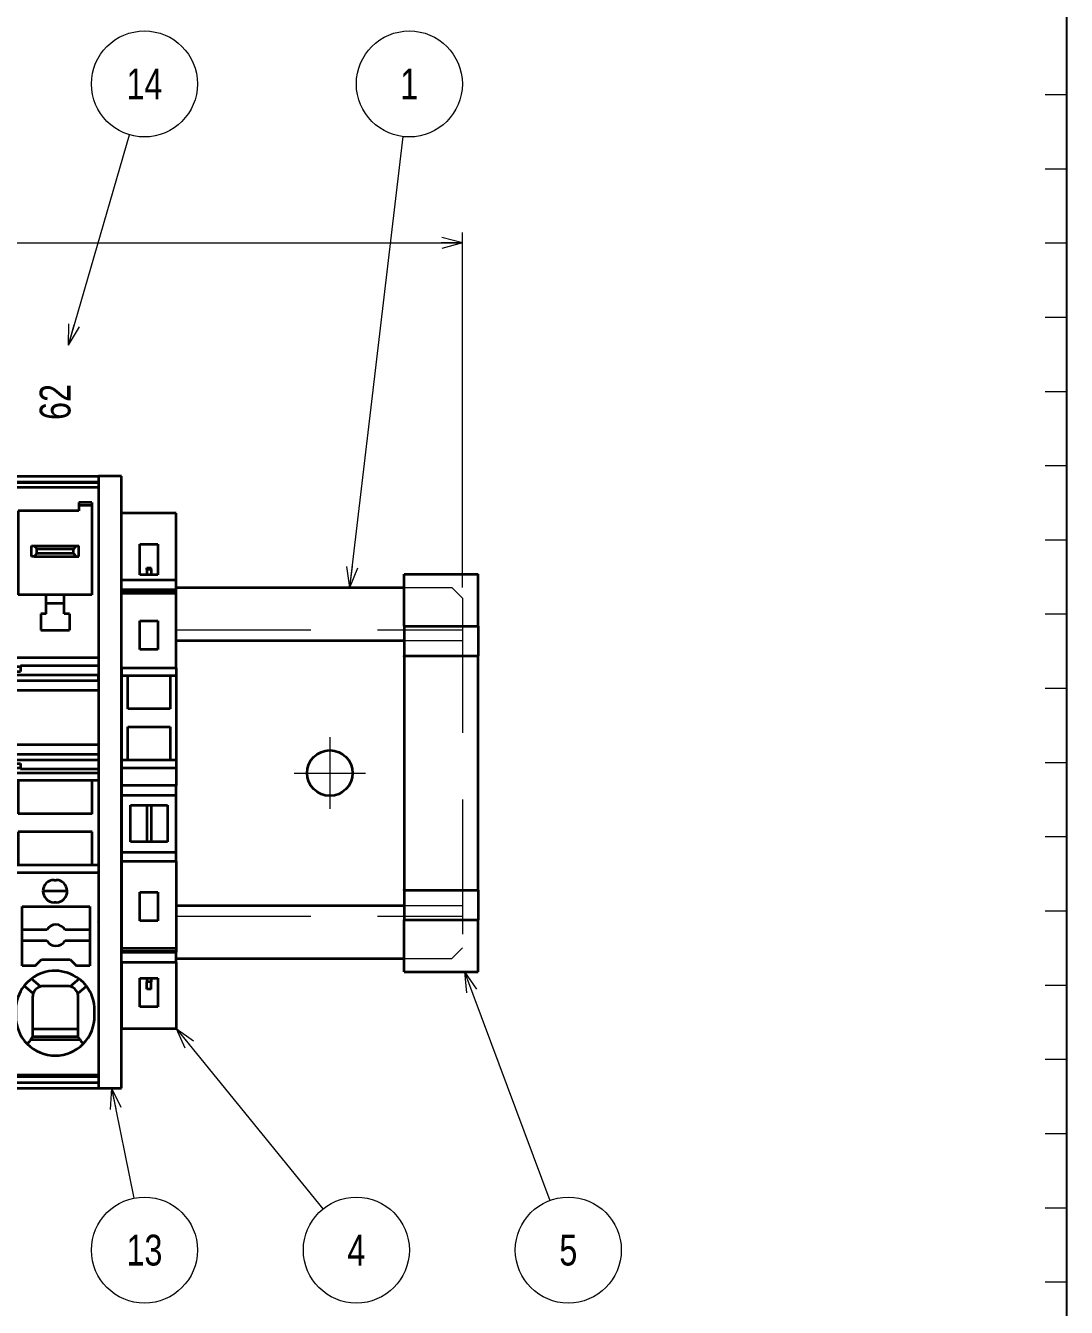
# Model space of a CAD drawing. Header units: millimetres. Extents: x 7 to 587, y 2 to 418.
# Drawn here: x 488.8 to 587, y 194.6 to 315.5 of the extents above; entities that cross this region are included whole.
import ezdxf
from ezdxf.enums import TextEntityAlignment as Align

# ---------------------------------------------------------------- set-up
doc = ezdxf.new("R2010")
doc.units = ezdxf.units.MM
doc.linetypes.add('DASHDOT', pattern=[25.3, 12.7, -6.3, 0, -6.3])
doc.linetypes.add('DASHED', pattern=[19, 12.7, -6.3])
for name, color, linetype in [('GR1_01', 7, 'Continuous'), ('GR1_15', 7, 'Continuous'), ('GR1_16', 7, 'Continuous'), ('図面枠C7M', 7, 'Continuous')]:
    doc.layers.add(name, color=color, linetype=linetype)
doc.styles.add('HG丸ｺﾞｼｯｸM-PRO', font='')
doc.styles.get('HG丸ｺﾞｼｯｸM-PRO').set_extended_font_data('HG丸ｺﾞｼｯｸM-PRO')

# ---------------------------------------------------------------- blocks, each defined once
blk = doc.blocks.new('BLKF023')
at = {"layer": '図面枠C7M', "color": 2, "linetype": 'Continuous', "lineweight": 25}
blk.add_line((587, 410), (587, 10), dxfattribs=at)
at = {"layer": '図面枠C7M', "color": 4, "linetype": 'Continuous', "lineweight": 13}
for p, q in [((585, 309), (587, 309)), ((585, 302), (587, 302)), ((585, 295), (587, 295)), ((585, 288), (587, 288)), ((585, 281), (587, 281)), ((585, 274), (587, 274)), ((585, 267), (587, 267)), ((587, 260), (585, 260)), ((585, 253), (587, 253)), ((585, 246), (587, 246)), ((585, 239), (587, 239)), ((585, 232), (587, 232)), ((585, 225), (587, 225)), ((585, 218), (587, 218)), ((585, 211), (587, 211)), ((585, 204), (587, 204)), ((585, 197), (587, 197))]:
    blk.add_line(p, q, dxfattribs=at)
blk = doc.blocks.new('BLKF059')
at = {"layer": 'GR1_01', "color": 3, "linetype": 'Continuous', "lineweight": 35}
for p, q in [((503, 262.5), (524.5, 262.5)), ((503, 257.5), (524.5, 257.5)), ((503, 232.5), (524.5, 232.5)), ((503, 227.5), (524.5, 227.5))]:
    blk.add_line(p, q, dxfattribs=at)
at = {"layer": 'GR1_01', "color": 4, "linetype": 'DASHED', "lineweight": 13}
for p, q in [((524.5, 262.5), (529, 262.5)), ((529, 262.5), (530, 261.5)), ((530, 261.5), (530, 228.5)), ((503, 258.5), (530, 258.5)), ((524.5, 257.5), (530, 257.5)), ((524.5, 232.5), (530, 232.5)), ((503, 231.5), (530, 231.5)), ((524.5, 227.5), (529, 227.5)), ((530, 228.5), (529, 227.5))]:
    blk.add_line(p, q, dxfattribs=at)
at = {"layer": 'GR1_01', "color": 4, "linetype": 'DASHDOT', "lineweight": 13}
for p, q in [((517.5, 248.37), (517.5, 241.62)), ((514.12, 245), (520.87, 245))]:
    blk.add_line(p, q, dxfattribs=at)
at = {"layer": 'GR1_01', "color": 3, "linetype": 'Continuous', "lineweight": 35}
blk.add_circle((517.5, 245), 2.15, dxfattribs=at)
blk = doc.blocks.new('BLKF084')
at = {"layer": 'GR1_01', "color": 3, "linetype": 'Continuous', "lineweight": 35}
for p, q in [((503, 269.5), (497.85, 269.5)), ((497.85, 263.23), (497.85, 269.5)), ((503, 263.23), (503, 269.5)), ((499.58, 266.6), (501.28, 266.6)), ((499.58, 263.7), (499.58, 266.6)), ((501.28, 266.6), (501.28, 263.7)), ((500.23, 263.7), (499.58, 263.7)), ((500.23, 264.21), (500.23, 264.35)), ((500.23, 264.35), (500.63, 264.35)), ((500.23, 264.21), (500.23, 263.7)), ((500.63, 264.21), (500.23, 264.21)), ((500.63, 263.7), (500.23, 263.7)), ((500.63, 264.21), (500.63, 264.35)), ((500.63, 264.21), (500.63, 263.7)), ((501.28, 263.7), (500.63, 263.7)), ((497.85, 263.23), (503, 263.23)), ((497.85, 262.3), (497.85, 263.23)), ((503, 262.3), (503, 263.23)), ((497.85, 262.3), (503, 262.3)), ((497.85, 262.2), (497.85, 262.3)), ((503, 262.2), (497.85, 262.2)), ((497.85, 261.94), (497.85, 262.2)), ((503, 261.94), (497.85, 261.94)), ((497.85, 254.92), (497.85, 261.94)), ((503, 262.2), (503, 262.3)), ((503, 261.94), (503, 262.2)), ((503, 254.92), (503, 261.94)), ((499.58, 259.35), (501.28, 259.35)), ((499.58, 256.65), (499.58, 259.35)), ((501.28, 259.35), (501.28, 256.65)), ((501.28, 256.65), (499.58, 256.65)), ((497.85, 254.92), (497.85, 254.2)), ((497.85, 254.92), (503, 254.92)), ((497.85, 254.2), (498.43, 254.2)), ((497.85, 254.2), (497.85, 246.2)), ((498.43, 254.2), (502.43, 254.2)), ((498.43, 251.05), (498.43, 254.2)), ((502.43, 254.2), (503, 254.2)), ((502.43, 254.2), (502.43, 251.05)), ((503, 254.92), (503, 254.2)), ((503, 254.2), (503, 246.2)), ((502.43, 251.05), (498.43, 251.05)), ((498.43, 249.35), (502.43, 249.35)), ((498.43, 246.2), (498.43, 249.35)), ((502.43, 249.35), (502.43, 246.2)), ((497.85, 246.2), (497.85, 245.48)), ((498.43, 246.2), (497.85, 246.2)), ((497.85, 245.48), (497.85, 243.81)), ((497.85, 245.48), (503, 245.48)), ((502.43, 246.2), (498.43, 246.2)), ((503, 246.2), (502.43, 246.2)), ((503, 246.2), (503, 245.48)), ((503, 245.48), (503, 243.81)), ((497.85, 243.81), (497.85, 242.88)), ((503, 243.81), (497.85, 243.81)), ((503, 242.88), (503, 243.81)), ((497.85, 242.88), (497.85, 237.51)), ((503, 242.88), (497.85, 242.88)), ((498.68, 238.52), (498.68, 241.97)), ((498.68, 241.97), (500.23, 241.97)), ((500.23, 241.97), (500.23, 238.52)), ((500.23, 241.97), (500.63, 241.97)), ((500.63, 241.97), (500.63, 238.52)), ((500.63, 241.97), (502.18, 241.97)), ((502.18, 241.97), (502.18, 238.52)), ((503, 237.51), (503, 242.88)), ((500.23, 238.52), (498.68, 238.52)), ((500.63, 238.52), (500.23, 238.52)), ((502.18, 238.52), (500.63, 238.52)), ((503, 237.51), (497.85, 237.51)), ((497.85, 237.51), (497.85, 236.69)), ((503, 236.69), (503, 237.51)), ((497.85, 236.69), (503, 236.69)), ((497.85, 236.69), (497.85, 228.46)), ((503, 236.69), (503, 228.46)), ((499.58, 233.75), (501.28, 233.75)), ((499.58, 231.05), (499.58, 233.75)), ((501.28, 233.75), (501.28, 231.05)), ((501.28, 231.05), (499.58, 231.05)), ((503, 228.46), (497.85, 228.46)), ((497.85, 228.46), (497.85, 228.2)), ((497.85, 228.2), (503, 228.2)), ((497.85, 228.2), (497.85, 228.1)), ((497.85, 228.1), (503, 228.1)), ((497.85, 227.17), (497.85, 228.1)), ((503, 228.46), (503, 228.2)), ((503, 228.2), (503, 228.1)), ((503, 227.17), (503, 228.1)), ((497.85, 227.17), (503, 227.17)), ((497.85, 227.17), (497.85, 220.9)), ((503, 227.17), (503, 220.9)), ((499.58, 222.95), (499.58, 225.65)), ((499.58, 225.65), (500.23, 225.65)), ((500.23, 225.65), (500.23, 225.31)), ((500.23, 225.65), (500.63, 225.65)), ((500.23, 224.61), (500.23, 225.31)), ((500.63, 225.31), (500.23, 225.31)), ((500.63, 225.65), (501.28, 225.65)), ((500.63, 225.65), (500.63, 225.31)), ((500.63, 224.61), (500.63, 225.31)), ((501.28, 225.65), (501.28, 222.95)), ((500.63, 224.61), (500.23, 224.61)), ((501.28, 222.95), (499.58, 222.95)), ((497.85, 220.9), (503, 220.9))]:
    blk.add_line(p, q, dxfattribs=at)
blk = doc.blocks.new('BLKF089')
at = {"layer": 'GR1_01', "color": 3, "linetype": 'Continuous', "lineweight": 35}
for p, q in [((524.5, 258.85), (524.5, 263.75)), ((524.5, 263.75), (531.5, 263.75)), ((531.5, 258.85), (531.5, 263.75)), ((524.5, 258.85), (531.5, 258.85)), ((524.5, 258.85), (524.5, 233.95)), ((531.5, 258.85), (531.5, 256.05)), ((524.5, 256.05), (531.5, 256.05)), ((524.5, 256), (524.5, 256.05)), ((531.5, 233.95), (531.5, 256.05)), ((524.5, 233.95), (524.5, 234)), ((524.5, 233.95), (531.5, 233.95)), ((524.5, 233.95), (524.5, 231.15)), ((531.5, 233.95), (531.5, 231.15)), ((524.5, 231.15), (531.5, 231.15)), ((524.5, 226.25), (524.5, 231.15)), ((531.5, 226.25), (531.5, 231.15)), ((524.5, 226.25), (531.5, 226.25))]:
    blk.add_line(p, q, dxfattribs=at)
blk = doc.blocks.new('FXTIP_ARROW_E')
at = {"color": 0, "linetype": 'Continuous', "lineweight": -2}
for q in [(-1, 0), (-0.966, 0.259), (-0.966, -0.259)]:
    blk.add_line((0, 0), q, dxfattribs=at)
blk = doc.blocks.new('FXTIP_ARROW_S')
at = {"color": 0, "linetype": 'Continuous', "lineweight": -2}
for q in [(-1, 0), (-0.966, 0.259), (-0.966, -0.259)]:
    blk.add_line((0, 0), q, dxfattribs=at)
blk = doc.blocks.new('BLKF148')
at = {"layer": 'GR1_01', "color": 3, "linetype": 'Continuous', "lineweight": 35}
for p, q in [((497.85, 273), (495.65, 273)), ((495.65, 273), (495.65, 215.27)), ((497.85, 215.27), (497.85, 273)), ((495.65, 215.27), (497.85, 215.27))]:
    blk.add_line(p, q, dxfattribs=at)
blk = doc.blocks.new('BLKF149')
at = {"layer": 'GR1_01', "color": 3, "linetype": 'Continuous', "lineweight": 35}
for p, q in [((487.5, 272.46), (487.5, 273)), ((487.5, 273), (495.65, 273)), ((487.5, 272.46), (495.65, 272.46)), ((487.5, 272.46), (487.5, 272.46)), ((487.5, 272.45), (487.5, 272.46)), ((487.5, 272.46), (495.65, 272.46)), ((487.5, 272.41), (487.5, 272.45)), ((487.5, 271.95), (487.5, 272.41)), ((487.5, 272.41), (495.65, 272.41)), ((495.65, 273), (495.65, 272.46)), ((495.65, 272.46), (495.65, 272.46)), ((495.65, 272.46), (495.65, 272.41)), ((495.65, 272.41), (495.65, 271.95)), ((487.5, 271.12), (487.5, 271.95)), ((487.5, 271.95), (495.65, 271.95)), ((487.5, 270.86), (487.5, 271.12)), ((487.5, 270.86), (487.5, 262.5)), ((495.65, 271.95), (495.65, 255.87)), ((493.8, 269.72), (488.1, 269.72)), ((488.1, 269.72), (488.1, 261.82)), ((495.05, 270.52), (493.8, 270.52)), ((493.8, 270.52), (493.8, 270.22)), ((495.05, 270.22), (493.8, 270.22)), ((493.8, 270.22), (493.8, 269.72)), ((495.05, 270.52), (495.05, 270.22)), ((495.05, 270.22), (495.05, 261.82)), ((489.35, 266.42), (489.58, 266.42)), ((489.35, 265.42), (489.35, 266.42)), ((489.58, 266.42), (493.57, 266.42)), ((489.58, 266.42), (489.85, 266.12)), ((489.85, 265.72), (489.85, 266.12)), ((493.3, 266.12), (489.85, 266.12)), ((493.57, 266.42), (493.3, 266.12)), ((493.3, 265.72), (493.3, 266.12)), ((493.57, 266.42), (493.8, 266.42)), ((493.8, 265.42), (493.8, 266.42)), ((489.58, 265.42), (489.35, 265.42)), ((489.85, 265.72), (489.58, 265.42)), ((489.58, 265.42), (493.57, 265.42)), ((493.3, 265.72), (489.85, 265.72)), ((493.3, 265.72), (493.57, 265.42)), ((493.57, 265.42), (493.8, 265.42)), ((487.5, 262.5), (487.5, 261.2)), ((487.5, 261.2), (487.5, 255.87)), ((490.73, 261.82), (488.1, 261.82)), ((490.73, 261.02), (490.73, 261.82)), ((492.43, 261.82), (490.73, 261.82)), ((492.43, 261.02), (492.43, 261.82)), ((495.05, 261.82), (492.43, 261.82)), ((490.73, 260.02), (490.23, 260.02)), ((490.23, 260.02), (490.23, 258.47)), ((490.73, 261.02), (492.43, 261.02)), ((490.73, 260.02), (490.73, 261.02)), ((492.43, 260.02), (492.43, 261.02)), ((492.93, 260.02), (492.43, 260.02)), ((492.93, 260.02), (492.93, 258.47)), ((490.23, 258.47), (492.93, 258.47)), ((487.5, 255.05), (487.5, 255.87)), ((495.65, 255.87), (487.5, 255.87)), ((488.3, 255.15), (488.3, 255.05)), ((488.3, 255.15), (495.65, 255.15)), ((495.65, 255.87), (495.65, 255.15)), ((495.65, 255.15), (495.65, 254.24)), ((487.5, 255.05), (488.3, 255.05)), ((487.5, 254.59), (487.5, 255.05)), ((487.5, 254.24), (487.5, 254.59)), ((487.5, 254.59), (488.3, 254.59)), ((487.5, 253.73), (487.5, 254.24)), ((495.65, 254.24), (487.5, 254.24)), ((488.3, 255.05), (488.3, 254.59)), ((495.65, 253.73), (495.65, 254.24)), ((487.5, 253.73), (487.5, 252.82)), ((487.5, 253.73), (495.65, 253.73)), ((487.5, 252.82), (487.5, 247.68)), ((487.5, 252.82), (495.65, 252.82)), ((495.65, 253.73), (495.65, 252.82)), ((495.65, 252.82), (495.65, 247.68)), ((487.5, 247.68), (487.5, 247.07)), ((487.5, 247.68), (495.65, 247.68)), ((487.5, 247.07), (487.5, 246.77)), ((487.5, 246.77), (487.5, 246.26)), ((487.5, 246.77), (495.65, 246.77)), ((495.65, 247.68), (495.65, 246.77)), ((495.65, 246.77), (495.65, 246.26)), ((487.5, 246.26), (487.5, 245.91)), ((487.5, 246.26), (495.65, 246.26)), ((487.5, 245.91), (488.3, 245.91)), ((487.5, 245.91), (487.5, 245.45)), ((488.3, 245.45), (487.5, 245.45)), ((487.5, 245.02), (487.5, 245.45)), ((488.3, 245.91), (488.3, 245.45)), ((488.3, 245.45), (488.3, 245.35)), ((495.65, 246.26), (495.65, 245.35)), ((487.5, 245.02), (495.65, 245.02)), ((487.5, 245.02), (487.5, 244.3)), ((488.08, 244.3), (487.5, 244.3)), ((487.5, 244.3), (487.5, 236.3)), ((495.07, 244.3), (488.08, 244.3)), ((488.08, 244.3), (488.08, 241.15)), ((495.65, 245.35), (488.3, 245.35)), ((495.07, 241.15), (495.07, 244.3)), ((495.65, 244.3), (495.07, 244.3)), ((495.65, 245.35), (495.65, 245.02)), ((495.65, 245.02), (495.65, 244.3)), ((495.65, 244.3), (495.65, 236.3)), ((495.07, 241.15), (488.08, 241.15)), ((495.07, 239.45), (488.08, 239.45)), ((488.08, 239.45), (488.08, 236.3)), ((495.07, 236.3), (495.07, 239.45)), ((488.08, 236.3), (487.5, 236.3)), ((487.5, 235.58), (487.5, 236.3)), ((495.07, 236.3), (488.08, 236.3)), ((495.65, 236.3), (495.07, 236.3)), ((495.65, 236.3), (495.65, 235.58)), ((495.65, 235.58), (487.5, 235.58)), ((487.5, 230.95), (487.5, 235.58)), ((491.47, 234.9), (491.67, 234.9)), ((495.65, 235.58), (495.65, 230.95)), ((490.43, 233.88), (492.72, 233.88)), ((488.45, 232.4), (494.85, 232.4)), ((488.45, 230.2), (488.45, 232.4)), ((491.67, 232.8), (491.47, 232.8)), ((494.85, 232.4), (494.85, 230.2)), ((487.5, 230.93), (487.5, 230.95)), ((487.5, 229.4), (487.5, 230.93)), ((495.65, 230.93), (495.65, 230.95)), ((495.65, 230.93), (495.65, 217.07)), ((490.78, 230.2), (488.45, 230.2)), ((488.45, 229.2), (488.45, 230.2)), ((494.85, 230.2), (492.52, 230.2)), ((494.85, 230.2), (494.85, 229.2)), ((487.5, 229.1), (487.5, 229.4)), ((487.5, 227.8), (487.5, 229.1)), ((488.45, 229.2), (490.78, 229.2)), ((488.45, 226.8), (488.45, 229.2)), ((492.52, 229.2), (494.85, 229.2)), ((494.85, 229.2), (494.85, 226.8)), ((487.5, 216.53), (487.5, 227.8)), ((489.7, 226.8), (490.3, 227.4)), ((490.3, 227.4), (493, 227.4)), ((493, 227.4), (493.6, 226.8)), ((489.7, 226.8), (488.45, 226.8)), ((494.85, 226.8), (493.6, 226.8)), ((489.5, 224.21), (488.65, 224.93)), ((490.2, 224.87), (489.33, 225.6)), ((492.75, 224.9), (490.45, 224.9)), ((493.85, 225.58), (493, 224.87)), ((494.52, 224.9), (493.7, 224.21)), ((489.45, 223.9), (489.45, 220.85)), ((493.75, 220.85), (493.75, 223.9)), ((487.85, 222.62), (487.85, 222.08)), ((495.3, 222.08), (495.3, 222.62)), ((489.28, 219.85), (489.45, 220.1)), ((489.45, 220.85), (489.45, 220.1)), ((493.75, 220.85), (489.45, 220.85)), ((493.75, 220.1), (489.45, 220.1)), ((493.75, 220.1), (493.75, 220.85)), ((493.92, 219.85), (493.75, 220.1)), ((489.28, 219.85), (493.92, 219.85)), ((487.5, 216.53), (495.65, 216.53)), ((487.5, 216.36), (487.5, 216.53)), ((495.65, 217.07), (495.65, 216.53)), ((495.65, 216.53), (495.65, 216.36)), ((487.5, 216.36), (495.65, 216.36)), ((487.5, 216.17), (487.5, 216.36)), ((487.5, 216.17), (487.5, 215.8)), ((487.5, 215.8), (487.5, 215.27)), ((487.5, 215.8), (495.65, 215.8)), ((487.5, 215.27), (495.65, 215.27)), ((495.65, 216.36), (495.65, 215.8)), ((495.65, 215.8), (495.65, 215.27))]:
    blk.add_line(p, q, dxfattribs=at)
for centre, radius, start, end in [((491.47, 233.85), 1.05, 90, 178.284), ((491.67, 233.85), 1.05, 1.716, 90), ((491.47, 233.85), 1.05, 178.284, 270), ((491.67, 233.85), 1.05, 270, 1.716), ((491.65, 229.7), 1, 30, 150), ((491.65, 229.7), 1, 210, 330), ((491.57, 222.62), 3.72, 52.4492, 127.044), ((491.57, 222.62), 3.72, 141.8415, 180), ((491.57, 222.62), 3.72, 127.044, 141.8415), ((490.45, 223.9), 1, 90, 104.4381), ((492.75, 223.9), 1, 75.5619, 90), ((491.57, 222.62), 3.73, 37.6639, 52.4492), ((491.57, 222.62), 3.73, 0, 37.6639), ((490.45, 223.9), 1, 161.9174, 180), ((490.45, 223.9), 1, 104.4381, 161.9174), ((492.75, 223.9), 1, 18.0826, 75.5619), ((492.75, 223.9), 1, 0, 18.0826), ((491.57, 222.08), 3.72, 180, 224.9968), ((491.57, 222.08), 3.73, 315.555, 0), ((491.57, 222.08), 3.73, 224.9968, 315.555)]:
    blk.add_arc(centre, radius, start, end, dxfattribs=at)
for points, knots in [([(489.28, 219.85), (489.23, 219.78), (489.12, 219.64), (489, 219.51), (488.94, 219.44)], [0, 0, 0, 0, 0.2629101, 0.529613, 0.529613, 0.529613, 0.529613]), ([(494.23, 219.47), (494.18, 219.53), (494.07, 219.65), (493.97, 219.78), (493.92, 219.85)], [0, 0, 0, 0, 0.2487034, 0.4941094, 0.4941094, 0.4941094, 0.4941094])]:
    blk.add_open_spline(points, degree=3, knots=knots, dxfattribs=at)

msp = doc.modelspace()

# ---------------------------------------------------------------- linework, layer by layer
at = {"layer": 'GR1_15', "color": 6, "linetype": 'Continuous', "lineweight": 13}
for p, q in [((492.82, 285.37), (498.6, 305.2)), ((503, 220.9), (516.84, 203.88)), ((496.89, 215.27), (499, 204.9))]:
    msp.add_line(p, q, dxfattribs=at)
at = {"layer": 'GR1_15', "color": 4, "linetype": 'Continuous', "lineweight": 13}
for p, q in [((519.39, 262.5), (524.41, 305.03)), ((530.19, 226.25), (538.25, 204.68))]:
    msp.add_line(p, q, dxfattribs=at)
at = {"layer": 'GR1_15', "color": 6, "linetype": 'Continuous', "lineweight": 13}
for centre in [(500, 310), (500, 200), (520, 200)]:
    msp.add_circle(centre, 5, dxfattribs=at)
at = {"layer": 'GR1_15', "color": 4, "linetype": 'Continuous', "lineweight": 13}
for centre in [(525, 310), (540, 200)]:
    msp.add_circle(centre, 5, dxfattribs=at)
at = {"layer": 'GR1_16', "color": 4, "linetype": 'Continuous', "lineweight": 13}
for p, q in [((530, 262.5), (530, 296)), ((90, 295), (530, 295))]:
    msp.add_line(p, q, dxfattribs=at)

# ---------------------------------------------------------------- block references
at = {"layer": 'GR1_01', "color": 3, "linetype": 'Continuous', "lineweight": 35}
for name in ['BLKF149', 'BLKF148', 'BLKF084', 'BLKF089']:
    msp.add_blockref(name, (0, 0), dxfattribs=at)
at = {"layer": 'GR1_01', "color": 4, "linetype": 'DASHED', "lineweight": 13}
msp.add_blockref('BLKF059', (0, 0), dxfattribs=at)
at = {"layer": 'GR1_15', "color": 6, "linetype": 'Continuous', "lineweight": 13, "xscale": 2, "yscale": 2}
for p, rotation in [((492.82, 285.37), 253.755501560099), ((503, 220.9), 129.1248072625449), ((496.89, 215.27), 101.5181616783439)]:
    msp.add_blockref('FXTIP_ARROW_S', p, dxfattribs=dict(at, rotation=rotation))
at = {"layer": 'GR1_15', "color": 4, "linetype": 'Continuous', "lineweight": 13, "xscale": 2, "yscale": 2}
for p, rotation in [((519.39, 262.5), 263.2619405765671), ((530.19, 226.25), 110.4861539271837)]:
    msp.add_blockref('FXTIP_ARROW_S', p, dxfattribs=dict(at, rotation=rotation))
at = {"layer": 'GR1_16', "color": 4, "linetype": 'Continuous', "lineweight": 13, "xscale": 2, "yscale": 2, "rotation": 360}
msp.add_blockref('FXTIP_ARROW_E', (530, 295), dxfattribs=at)
at = {"layer": '図面枠C7M', "color": 4, "linetype": 'Continuous', "lineweight": 13}
msp.add_blockref('BLKF023', (0, 0), dxfattribs=at)

# ---------------------------------------------------------------- texts
at = {"layer": 'GR1_15', "color": 6, "linetype": 'Continuous', "lineweight": 35, "style": 'HG丸ｺﾞｼｯｸM-PRO', "width": 0.784542}
for s, height, p in [('14', 2.909, (500, 310)), ('13', 2.909, (500, 200)), ('4', 2.91, (520, 200))]:
    msp.add_text(s, height=height, rotation=0, dxfattribs=at).set_placement(p, align=Align.MIDDLE_CENTER)
at = {"layer": 'GR1_15', "color": 3, "linetype": 'Continuous', "lineweight": 35, "style": 'HG丸ｺﾞｼｯｸM-PRO', "width": 0.784542}
for s, p in [('1', (525, 310)), ('5', (540, 200))]:
    msp.add_text(s, height=2.91, rotation=0, dxfattribs=at).set_placement(p, align=Align.MIDDLE_CENTER)
at = {"layer": 'GR1_16', "color": 3, "linetype": 'Continuous', "lineweight": 35, "style": 'HG丸ｺﾞｼｯｸM-PRO', "width": 0.784542}
msp.add_text('62', height=2.909, rotation=90, dxfattribs=at).set_placement((491.57, 280), align=Align.MIDDLE_CENTER)

doc.saveas('drawing.dxf')
